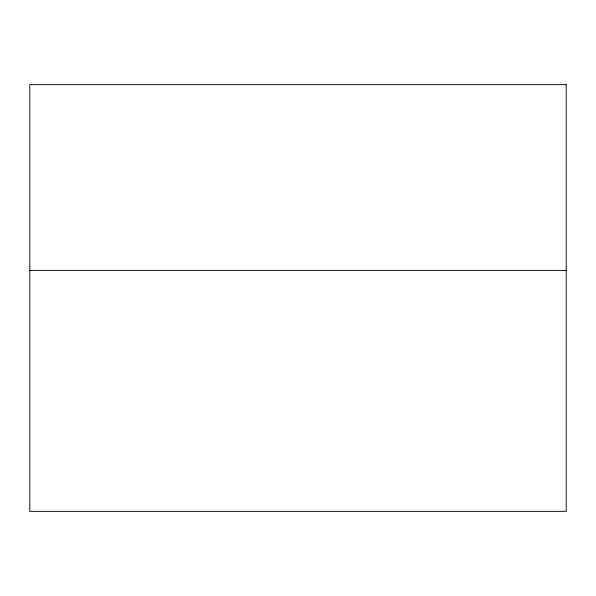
<?xml version="1.0" encoding="UTF-8"?>
<svg xmlns="http://www.w3.org/2000/svg" width="596" height="596" viewBox="0 0 596 596"><rect width="100%" height="100%" fill="white"/><g stroke="black" fill="none" stroke-linecap="round" stroke-linejoin="round"><path stroke-width="0.89" d="M29.8 270.398L566.2 270.398M566.2 84.632L29.8 84.632L29.8 511.368L566.2 511.368L566.2 84.632"/></g></svg>
